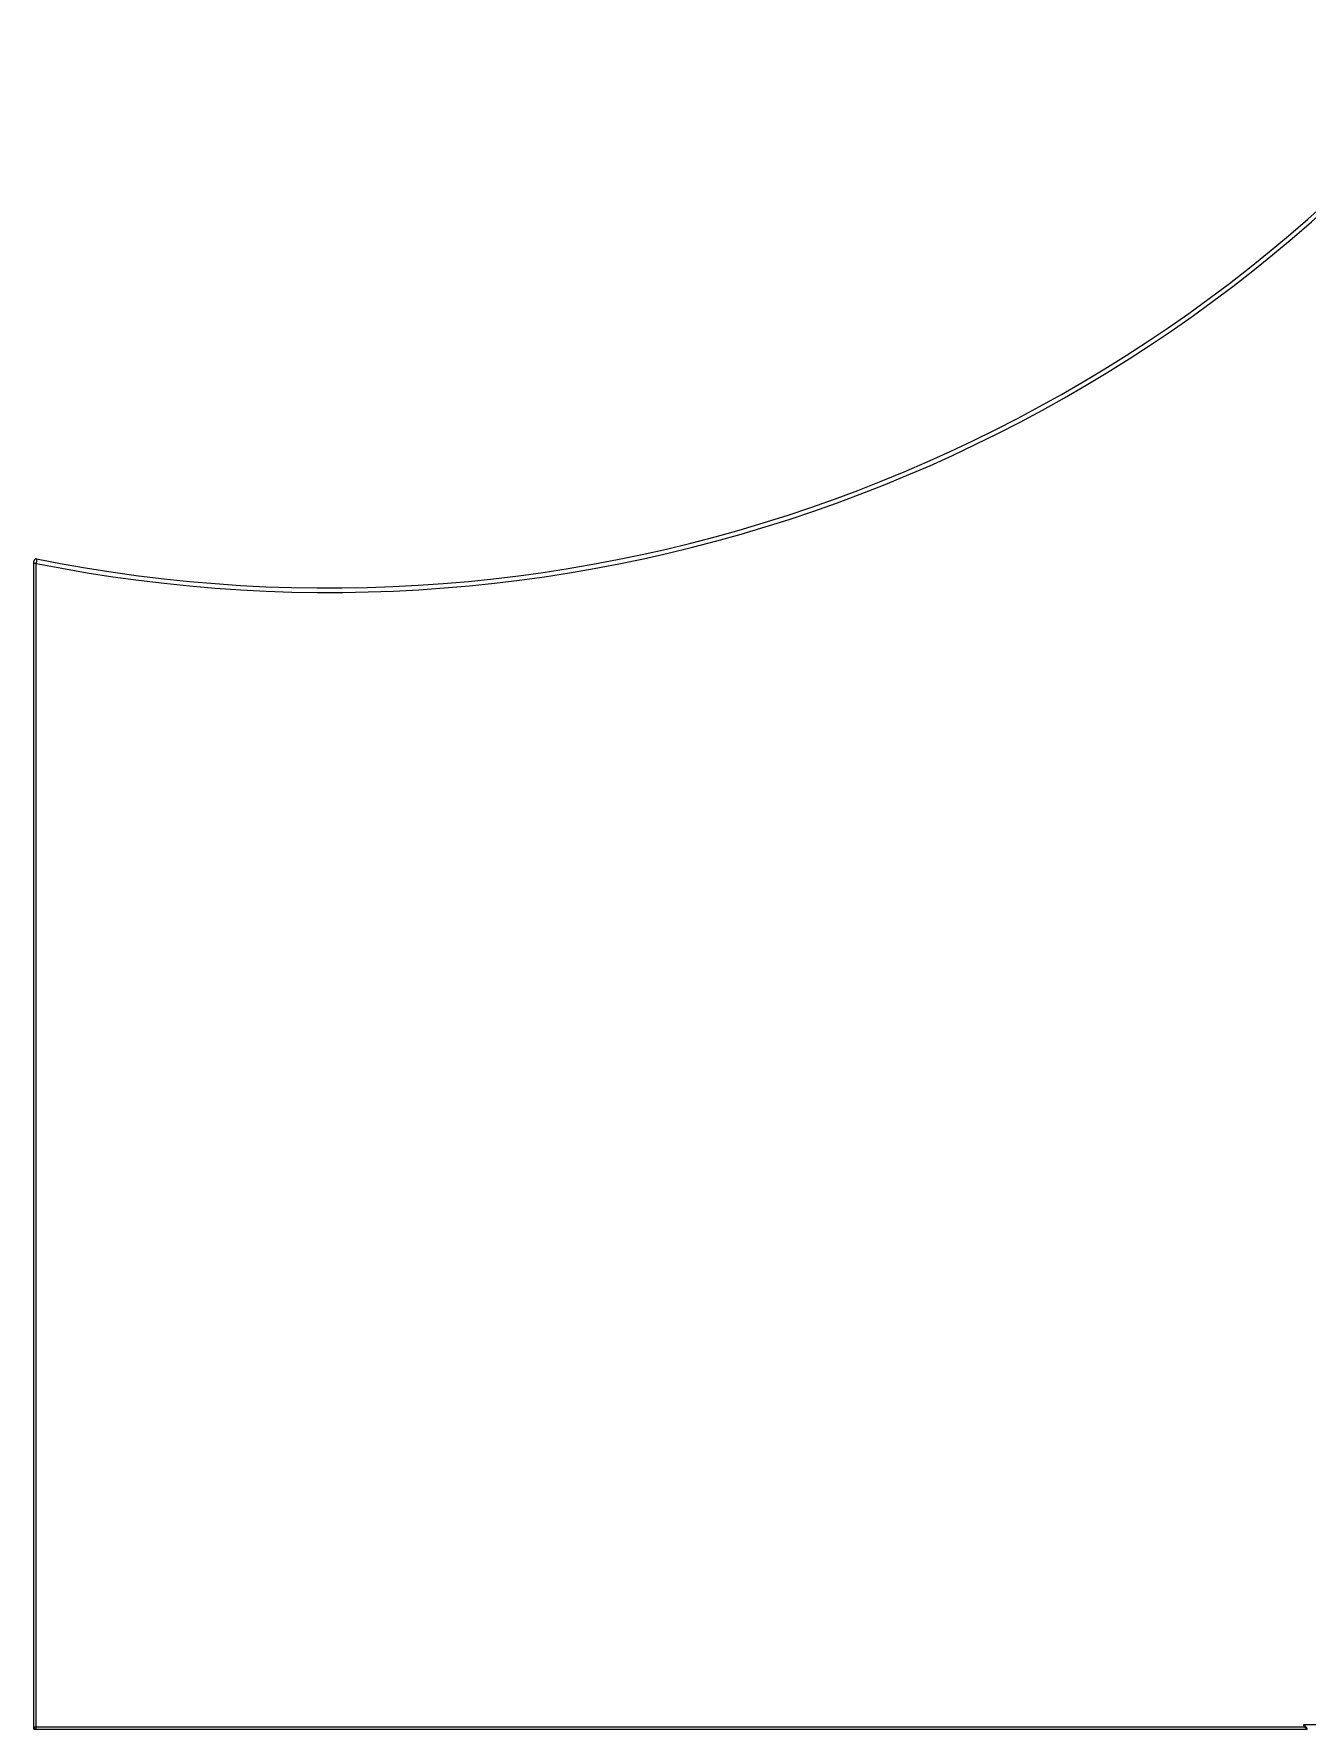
# Paper-space layout '_Dessous' of a CAD drawing. Header units: millimetres. Extents: x -713 to 637, y -447 to 448.
# Drawn here: x -713 to -153, y -447 to 298 of the extents above; entities that cross this region are included whole.
import ezdxf

# ---------------------------------------------------------------- set-up
doc = ezdxf.new("R2010")
doc.units = ezdxf.units.MM

psp = doc.layouts.new('_Dessous')

# ---------------------------------------------------------------- linework, layer by layer
at = {"color": 7, "linetype": 'Continuous', "lineweight": 15}
for p, q in [((-712.01, 65.53), (-713.01, 65.53)), ((-713.01, -447.27), (-713.01, 65.53)), ((-712.01, -447.27), (-712.01, 65.53)), ((-713.01, -446.27), (-154.23, -446.27)), ((-713.01, -447.27), (-153.01, -447.27)), ((-154.23, -446.27), (-154.43, -445.31)), ((-153.01, -447.27), (-154.23, -446.27)), ((-153.06, -447), (-153.01, -447.27))]:
    psp.add_line(p, q, dxfattribs=at)
for centre, radius, start, end in [((-583.39, 707.44), 652.71, 258.65274, 321.20213), ((-583.39, 707.44), 654.67, 258.6696, 321.23689), ((-712.01, 66.51), 1, 78.65274, 180), ((-153.01, 800.15), 1245.46, 269.93478, 297.38758), ((-712.01, -446.27), 1, 180, 270)]:
    psp.add_arc(centre, radius, start, end, dxfattribs=at)
for points, knots in [([(-711.81, 67.49), (-711.81, 67.49), (-711.82, 67.48), (-711.82, 67.43), (-711.82, 67.39), (-711.83, 67.3), (-711.84, 67.24), (-711.85, 67.1), (-711.86, 67.01), (-711.88, 66.83), (-711.89, 66.74), (-711.91, 66.52), (-711.92, 66.41), (-711.96, 66.05), (-711.98, 65.79), (-712.01, 65.53)], [0, 0, 0, 0, 0.125, 0.125, 0.25, 0.25, 0.375, 0.375, 0.5, 0.5, 0.625, 0.625, 0.75, 0.75, 1, 1, 1, 1]), ([(-713.01, 65.53), (-713.01, 65.79), (-713.01, 66.05), (-713.01, 66.32), (-713.01, 66.39), (-713.01, 66.49), (-713.01, 66.51), (-713.01, 66.51)], [0, 0, 0, 0, 0.5, 0.5, 0.75, 0.75, 1, 1, 1, 1]), ([(-153.06, -447), (-153.07, -446.95), (-153.1, -446.89), (-153.17, -446.77), (-153.21, -446.7), (-153.35, -446.5), (-153.47, -446.36), (-153.73, -446.06), (-153.86, -445.92), (-154.14, -445.61), (-154.29, -445.46), (-154.43, -445.31)], [0, 0, 0, 0, 0.125, 0.125, 0.25, 0.25, 0.5, 0.5, 0.75, 0.75, 1, 1, 1, 1])]:
    psp.add_open_spline(points, degree=3, knots=knots, dxfattribs=at)

doc.saveas('drawing.dxf')
